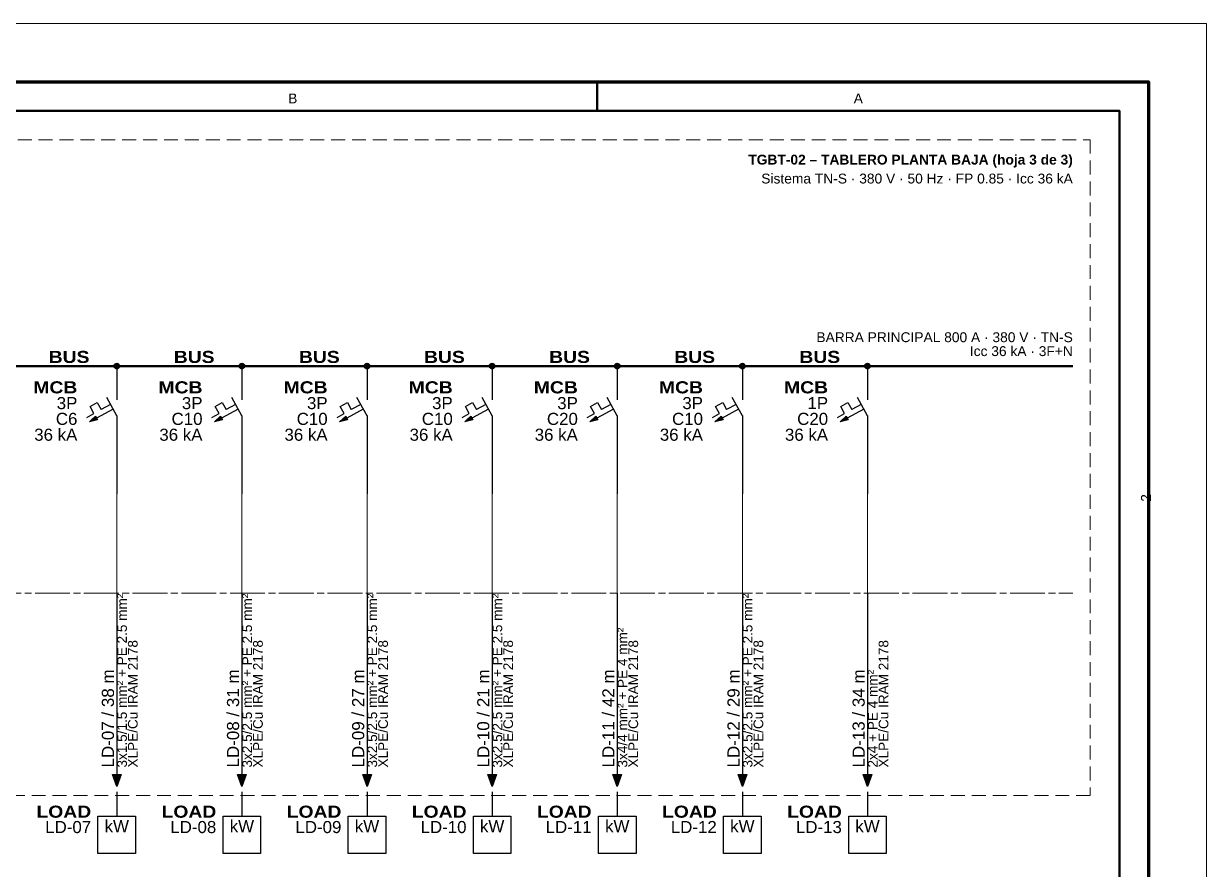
# Model space of a CAD drawing. Header units: millimetres. Extents: x 0 to 420, y 0 to 297.
# Drawn here: x 216.1 to 420, y 151.2 to 297 of the extents above; entities that cross this region are included whole.
import ezdxf
from ezdxf.enums import TextEntityAlignment as Align

# ---------------------------------------------------------------- set-up
doc = ezdxf.new("R2010")
doc.units = ezdxf.units.MM
doc.linetypes.add('SVG_DASH_1', pattern=[8.404199, 6.002999, -0.6003, 1.2006, -0.6003])
doc.linetypes.add('SVG_DASH_2', pattern=[3.6018, 2.4012, -1.2006])
doc.layers.add('291-E-DIAGRAMA', color=5, linetype='Continuous')
doc.layers.add('291-E-TEXTOS', color=7, linetype='Continuous')
doc.styles.add('ARIAL', font='arial.ttf')
doc.styles.add('ARIAL_BLACK', font='ariblk.ttf')
doc.styles.add('ARIAL_BOLD', font='arialbd.ttf')

# ---------------------------------------------------------------- blocks, each defined once
blk = doc.blocks.new('LV_BUSBAR_NODE')
at = {"layer": '291-E-DIAGRAMA', "true_color": 0x0000ff}
blk.add_hatch(color=256, dxfattribs=at).paths.add_polyline_path([(0.78, -0.78), (0.78, -0.89), (0.76, -0.99), (0.72, -1.09), (0.68, -1.18), (0.62, -1.26), (0.55, -1.34), (0.48, -1.4), (0.39, -1.46), (0.3, -1.51), (0.21, -1.54), (0.11, -1.56), (0, -1.57), (-0.11, -1.56), (-0.21, -1.54), (-0.3, -1.51), (-0.39, -1.46), (-0.48, -1.4), (-0.55, -1.34), (-0.62, -1.26), (-0.68, -1.18), (-0.72, -1.09), (-0.76, -0.99), (-0.78, -0.89), (-0.78, -0.78), (-0.78, -0.68), (-0.76, -0.58), (-0.72, -0.48), (-0.68, -0.39), (-0.62, -0.31), (-0.55, -0.23), (-0.48, -0.16), (-0.39, -0.11), (-0.3, -0.06), (-0.21, -0.03), (-0.11, -0.01), (0, 0), (0.11, -0.01), (0.21, -0.03), (0.3, -0.06), (0.39, -0.11), (0.48, -0.16), (0.55, -0.23), (0.62, -0.31), (0.68, -0.39), (0.72, -0.48), (0.76, -0.58), (0.78, -0.68), (0.78, -0.78)])
at = {"layer": '291-E-DIAGRAMA', "lineweight": 50, "true_color": 0x0000ff}
blk.add_line((-5.88, -0.78), (5.88, -0.78), dxfattribs=at)
at = {"layer": '291-E-DIAGRAMA', "lineweight": 25, "true_color": 0x0000ff}
blk.add_line((0, -0.78), (0, -5), dxfattribs=at)
blk.add_lwpolyline([(0.78, -0.78), (0.78, -0.89), (0.76, -0.99), (0.72, -1.09), (0.68, -1.18), (0.62, -1.26), (0.55, -1.34), (0.48, -1.4), (0.39, -1.46), (0.3, -1.51), (0.21, -1.54), (0.11, -1.56), (0, -1.57), (-0.11, -1.56), (-0.21, -1.54), (-0.3, -1.51), (-0.39, -1.46), (-0.48, -1.4), (-0.55, -1.34), (-0.62, -1.26), (-0.68, -1.18), (-0.72, -1.09), (-0.76, -0.99), (-0.78, -0.89), (-0.78, -0.78), (-0.78, -0.68), (-0.76, -0.58), (-0.72, -0.48), (-0.68, -0.39), (-0.62, -0.31), (-0.55, -0.23), (-0.48, -0.16), (-0.39, -0.11), (-0.3, -0.06), (-0.21, -0.03), (-0.11, -0.01), (0, 0), (0.11, -0.01), (0.21, -0.03), (0.3, -0.06), (0.39, -0.11), (0.48, -0.16), (0.55, -0.23), (0.62, -0.31), (0.68, -0.39), (0.72, -0.48), (0.76, -0.58), (0.78, -0.68), (0.78, -0.78)], close=True, dxfattribs=at)
at = {"layer": '291-E-TEXTOS', "color": 7, "style": 'ARIAL_BLACK'}
blk.add_text('BUS', height=3.47, dxfattribs=at).set_placement((-7.84, 0.1), align=Align.RIGHT)
at = {"layer": '291-E-TEXTOS', "true_color": 0x008800, "style": 'ARIAL'}
blk.add_attdef('TAG', text='', height=3.47, dxfattribs=at).set_placement((-7.84, -4.31), align=Align.RIGHT)
blk = doc.blocks.new('LV_MCB')
at = {"layer": '291-E-DIAGRAMA', "lineweight": 25, "true_color": 0x0000ff}
for p, q in [((0, 0), (0, -5.441)), ((-5.642, -6.265), (-4.525, -8.309)), ((0.02, -10.103), (-2.892, -4.853)), ((-1.069, -8.132), (-5.833, -10.735)), ((-1.804, -6.824), (-4.525, -8.309)), ((0, -10.029), (0, -32.5))]:
    blk.add_line(p, q, dxfattribs=at)
blk.add_lwpolyline([(-8.613, -10.544), (-6.569, -9.426), (-7.686, -7.382), (-5.642, -6.265)], dxfattribs=at)
blk.add_lwpolyline([(-7.877, -11.853), (-6.113, -10.221), (-5.554, -11.25), (-7.877, -11.853)], close=True, dxfattribs=at)
at = {"layer": '291-E-DIAGRAMA', "lineweight": 18, "true_color": 0x0000ff}
for points in [[(-5.554, -11.25), (-7.216, -11.25), (-7.877, -11.853)], [(-6.113, -10.221), (-5.554, -11.25), (-7.216, -11.25)]]:
    blk.add_lwpolyline(points, close=True, dxfattribs=at)
at = {"layer": '291-E-DIAGRAMA', "true_color": 0x0000ff}
for points in [[(-5.554, -11.25), (-7.216, -11.25), (-7.877, -11.853)], [(-6.113, -10.221), (-5.554, -11.25), (-7.216, -11.25)]]:
    blk.add_solid(points, dxfattribs=at)
at = {"layer": '291-E-TEXTOS', "color": 7, "style": 'ARIAL_BLACK'}
blk.add_text('MCB', height=3.47, dxfattribs=at).set_placement((-11.319, -3.632), align=Align.RIGHT)
at = {"layer": '291-E-TEXTOS', "true_color": 0x008800, "style": 'ARIAL'}
for tag, p in [('POLES', (-11.314, -8.162)), ('CURVE_RATING', (-11.304, -12.691)), ('BREAKING_CAPACITY', (-11.314, -17.235))]:
    blk.add_attdef(tag, text='', height=3.47, dxfattribs=at).set_placement(p, align=Align.RIGHT)
blk = doc.blocks.new('LV_CABLE_RUN')
at = {"layer": '291-E-DIAGRAMA', "lineweight": 25, "true_color": 0xff0000}
for p, q in [((0, 0), (0, -52.07)), ((0, -57.07), (0, -60.07))]:
    blk.add_line(p, q, dxfattribs=at)
blk.add_lwpolyline([(1.265, -52.07), (0.015, -55.511), (-1.235, -52.07), (1.265, -52.07)], close=True, dxfattribs=at)
at = {"layer": '291-E-DIAGRAMA', "lineweight": 18, "true_color": 0xff0000}
blk.add_lwpolyline([(-1.235, -52.07), (1.265, -52.07), (0.015, -55.511)], close=True, dxfattribs=at)
at = {"layer": '291-E-DIAGRAMA', "true_color": 0xff0000}
blk.add_solid([(-1.235, -52.07), (1.265, -52.07), (0.015, -55.511)], dxfattribs=at)
at = {"layer": '291-E-TEXTOS', "true_color": 0x008800, "style": 'ARIAL'}
for tag, p, height in [('CABLE_INSULATION', (6, -50.07), 2.79), ('CABLE_TAG', (-0.8, -50.07), 3.49), ('CABLE_SPEC', (2.9, -50.07), 2.79)]:
    blk.add_attdef(tag, p, '', height=height, rotation=90, dxfattribs=at)
blk = doc.blocks.new('LV_LOAD_BOX_KW')
at = {"layer": '291-E-DIAGRAMA', "lineweight": 25, "true_color": 0x0000ff}
blk.add_line((0, 0), (0, -3.922), dxfattribs=at)
blk.add_lwpolyline([(-5.392, -3.922), (5.392, -3.922), (5.392, -14.706), (-5.392, -14.706)], close=True, dxfattribs=at)
at = {"layer": '291-E-TEXTOS', "color": 7, "style": 'ARIAL_BLACK'}
blk.add_text('LOAD', height=3.47, dxfattribs=at).set_placement((-7.353, -4.412), align=Align.RIGHT)
at = {"layer": '291-E-TEXTOS', "true_color": 0x0000ff, "style": 'ARIAL'}
blk.add_text('kW', height=3.47, dxfattribs=at).set_placement((0, -8.578), align=Align.CENTER)
at = {"layer": '291-E-TEXTOS', "true_color": 0x008800, "style": 'ARIAL'}
blk.add_attdef('TAG', text='', height=3.47, dxfattribs=at).set_placement((-7.353, -8.824), align=Align.RIGHT)

msp = doc.modelspace()

# ---------------------------------------------------------------- linework, layer by layer
at = {"layer": '291-E-DIAGRAMA', "color": 7, "lineweight": 50}
msp.add_line((315, 287), (315, 282), dxfattribs=at)
at = {"layer": '291-E-DIAGRAMA', "lineweight": 50, "true_color": 0x0000ff}
msp.add_line((38, 237.98), (396.98, 237.98), dxfattribs=at)
at = {"layer": '291-E-DIAGRAMA', "lineweight": 15, "true_color": 0xff0000}
for p, q in [((232.16, 215.94), (232.16, 198.83)), ((253.73, 215.94), (253.73, 198.83)), ((275.3, 215.94), (275.3, 198.83)), ((296.87, 215.94), (296.87, 198.83)), ((318.44, 215.94), (318.44, 198.83)), ((340.01, 215.94), (340.01, 198.83)), ((361.58, 215.94), (361.58, 198.83))]:
    msp.add_line(p, q, dxfattribs=at)
at = {"layer": '291-E-DIAGRAMA', "linetype": 'SVG_DASH_1', "lineweight": 15, "true_color": 0x139b48}
msp.add_line((41.6, 198.83), (396.98, 198.83), dxfattribs=at)
at = {"layer": '291-E-DIAGRAMA', "color": 7, "lineweight": 13}
msp.add_lwpolyline([(0, 297), (420, 297), (420, 0), (0, 0)], close=True, dxfattribs=at)
at = {"layer": '291-E-DIAGRAMA', "color": 7, "lineweight": 100}
msp.add_lwpolyline([(25, 287), (410, 287), (410, 10), (25, 10)], close=True, dxfattribs=at)
at = {"layer": '291-E-DIAGRAMA', "color": 7, "lineweight": 50}
msp.add_lwpolyline([(30, 282), (405, 282), (405, 15), (30, 15)], close=True, dxfattribs=at)
at = {"layer": '291-E-DIAGRAMA', "linetype": 'SVG_DASH_2', "lineweight": 15, "true_color": 0x808080}
msp.add_lwpolyline([(35, 277), (399.98, 277), (399.98, 163.97), (35, 163.97)], close=True, dxfattribs=at)

# ---------------------------------------------------------------- block references
at = {"layer": '291-E-DIAGRAMA', "xscale": 0.6003, "yscale": 0.6003, "zscale": 0.6003}
for p in [(232.16, 238.45), (253.73, 238.45), (275.3, 238.45), (296.87, 238.45), (318.44, 238.45), (340.01, 238.45), (361.58, 238.45)]:
    msp.add_blockref('LV_BUSBAR_NODE', p, dxfattribs=at)
for name, p, values in [('LV_MCB', (232.16, 235.45), {'POLES': '3P', 'CURVE_RATING': 'C6', 'BREAKING_CAPACITY': '36 kA'}), ('LV_MCB', (253.73, 235.45), {'POLES': '3P', 'CURVE_RATING': 'C10', 'BREAKING_CAPACITY': '36 kA'}), ('LV_MCB', (275.3, 235.45), {'POLES': '3P', 'CURVE_RATING': 'C10', 'BREAKING_CAPACITY': '36 kA'}), ('LV_MCB', (296.87, 235.45), {'POLES': '3P', 'CURVE_RATING': 'C10', 'BREAKING_CAPACITY': '36 kA'}), ('LV_MCB', (318.44, 235.45), {'POLES': '3P', 'CURVE_RATING': 'C20', 'BREAKING_CAPACITY': '36 kA'}), ('LV_MCB', (340.01, 235.45), {'POLES': '3P', 'CURVE_RATING': 'C10', 'BREAKING_CAPACITY': '36 kA'}), ('LV_MCB', (361.58, 235.45), {'POLES': '1P', 'CURVE_RATING': 'C20', 'BREAKING_CAPACITY': '36 kA'}), ('LV_CABLE_RUN', (232.16, 198.83), {'CABLE_TAG': 'LD-07 / 38 m', 'CABLE_SPEC': '3x1.5/1.5 mm² + PE 2.5 mm²', 'CABLE_INSULATION': 'XLPE/Cu IRAM 2178'}), ('LV_CABLE_RUN', (253.73, 198.83), {'CABLE_TAG': 'LD-08 / 31 m', 'CABLE_SPEC': '3x2.5/2.5 mm² + PE 2.5 mm²', 'CABLE_INSULATION': 'XLPE/Cu IRAM 2178'}), ('LV_CABLE_RUN', (275.3, 198.83), {'CABLE_TAG': 'LD-09 / 27 m', 'CABLE_SPEC': '3x2.5/2.5 mm² + PE 2.5 mm²', 'CABLE_INSULATION': 'XLPE/Cu IRAM 2178'}), ('LV_CABLE_RUN', (296.87, 198.83), {'CABLE_TAG': 'LD-10 / 21 m', 'CABLE_SPEC': '3x2.5/2.5 mm² + PE 2.5 mm²', 'CABLE_INSULATION': 'XLPE/Cu IRAM 2178'}), ('LV_CABLE_RUN', (318.44, 198.83), {'CABLE_TAG': 'LD-11 / 42 m', 'CABLE_SPEC': '3x4/4 mm² + PE 4 mm²', 'CABLE_INSULATION': 'XLPE/Cu IRAM 2178'}), ('LV_CABLE_RUN', (340.01, 198.83), {'CABLE_TAG': 'LD-12 / 29 m', 'CABLE_SPEC': '3x2.5/2.5 mm² + PE 2.5 mm²', 'CABLE_INSULATION': 'XLPE/Cu IRAM 2178'}), ('LV_CABLE_RUN', (361.58, 198.83), {'CABLE_TAG': 'LD-13 / 34 m', 'CABLE_SPEC': '2x4 + PE 4 mm²', 'CABLE_INSULATION': 'XLPE/Cu IRAM 2178'}), ('LV_LOAD_BOX_KW', (232.16, 162.77), {'TAG': 'LD-07'}), ('LV_LOAD_BOX_KW', (253.73, 162.77), {'TAG': 'LD-08'}), ('LV_LOAD_BOX_KW', (275.3, 162.77), {'TAG': 'LD-09'}), ('LV_LOAD_BOX_KW', (296.87, 162.77), {'TAG': 'LD-10'}), ('LV_LOAD_BOX_KW', (318.44, 162.77), {'TAG': 'LD-11'}), ('LV_LOAD_BOX_KW', (340.01, 162.77), {'TAG': 'LD-12'}), ('LV_LOAD_BOX_KW', (361.58, 162.77), {'TAG': 'LD-13'})]:
    msp.add_blockref(name, p, dxfattribs=at).add_auto_attribs(values)

# ---------------------------------------------------------------- texts
at = {"layer": '291-E-TEXTOS', "color": 7, "style": 'ARIAL'}
for s, p in [('B', (262.5, 282.75)), ('A', (360, 282.75))]:
    msp.add_text(s, height=1.7, dxfattribs=at).set_placement(p, align=Align.BOTTOM_CENTER)
at = {"layer": '291-E-TEXTOS', "color": 7}
for s, style, p in [('TGBT-02 – TABLERO PLANTA BAJA (hoja 3 de 3)', 'ARIAL_BOLD', (396.98, 272.2)), ('Sistema TN-S · 380 V · 50 Hz · FP 0.85 · Icc 36 kA', 'ARIAL', (396.98, 268.94)), ('BARRA PRINCIPAL 800 A · 380 V · TN-S', 'ARIAL', (396.98, 241.59)), ('Icc 36 kA · 3F+N', 'ARIAL', (396.98, 239.19))]:
    msp.add_text(s, height=1.7, dxfattribs=dict(at, style=style)).set_placement(p, align=Align.BOTTOM_RIGHT)
at = {"layer": '291-E-TEXTOS', "color": 7, "style": 'ARIAL'}
msp.add_text('2', height=1.7, rotation=90, dxfattribs=at).set_placement((410.95, 215.25), align=Align.BOTTOM_CENTER)

doc.saveas('drawing.dxf')
